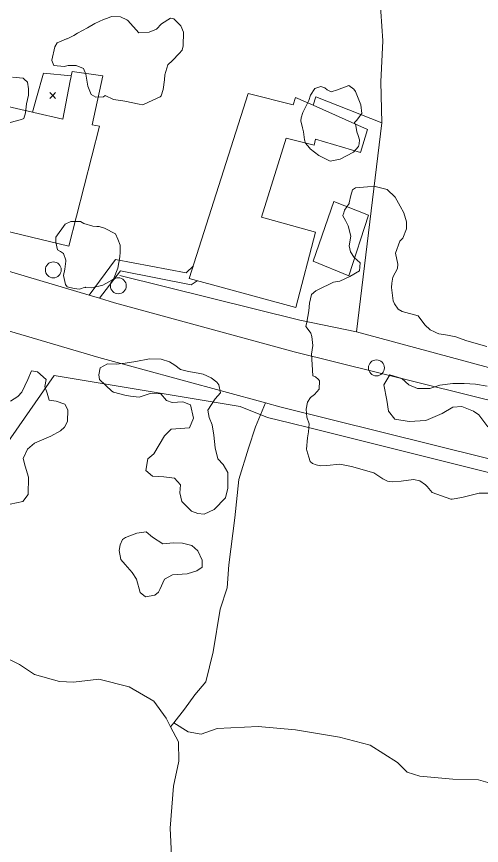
# Model space of a CAD drawing. Header units: metres. Extents: x 4652992 to 4879070, y 2074171 to 2309877.
# Drawn here: x 4654193.7 to 4654238.6, y 2307405.2 to 2307485.3 of the extents above; entities that cross this region are included whole.
import ezdxf

# ---------------------------------------------------------------- set-up
doc = ezdxf.new("R2010")
doc.units = ezdxf.units.M
doc.header["$MEASUREMENT"] = 0
doc.linetypes.add('DGN Style 2', pattern=[66.27138, 39.762828, -26.508552])
doc.linetypes.add('DGN Style 3', pattern=[92.779933, 66.271381, -26.508552])
doc.layers.get('0').update_dxf_attribs({"color": 4, "lineweight": 0})
for name, color, linetype, lineweight in [('Level 18', 5, 'Continuous', 0), ('Level 20', 30, 'DGN Style 3', 0), ('Level 30', 5, 'Continuous', 0), ('Level 31', 38, 'Continuous', 0), ('Level 35', 4, 'Continuous', 0), ('Level 37', 3, 'Continuous', 0), ('Level 40', 1, 'Continuous', 0), ('Level 54', 30, 'DGN Style 2', 0), ('Level 61', 4, 'Continuous', 0), ('Level 63', 3, 'Continuous', 0)]:
    doc.layers.add(name, color=color, linetype=linetype, lineweight=lineweight)

# ---------------------------------------------------------------- blocks, each defined once
blk = doc.blocks.new('POSTE')
at = {"color": 0, "linetype": 'ByBlock', "lineweight": -2}
blk.add_circle((0, 0), 0.77, dxfattribs=at)
blk = doc.blocks.new('COTA')
at = {"color": 0, "linetype": 'ByBlock', "lineweight": -2, "ltscale": 10}
for p, q in [((0, 0), (-1.419522, -1.408457)), ((-1.408457, 1.419522), (0, 0)), ((1.419522, 1.408457), (0, 0)), ((0, 0), (1.408457, -1.419522))]:
    blk.add_line(p, q, dxfattribs=at)

msp = doc.modelspace()

# ---------------------------------------------------------------- linework, layer by layer
at = {"layer": 'Level 18', "color": 30}
for points in [[(4654093.010002, 2307482.4029, 1386.662421), (4654111.623966, 2307478.120944, 1385.324424), (4654117.175207, 2307476.969456, 1384.978918), (4654130.74058, 2307474.121946, 1383.887484), (4654141.914112, 2307471.374891, 1382.648264), (4654151.422501, 2307468.877817, 1381.628535), (4654161.402451, 2307465.782502, 1380.581571), (4654185.892594, 2307457.022046, 1379.08053), (4654192.170681, 2307455.158924, 1378.934073), (4654201.67179, 2307452.339318, 1378.542454), (4654217.775591, 2307447.957559, 1377.721186), (4654219.147704, 2307447.584214, 1377.632048), (4654243.920342, 2307441.441238, 1375.96313), (4654261.881492, 2307436.439456, 1373.873505), (4654272.898449, 2307433.087543, 1372.188783), (4654277.707191, 2307431.624482, 1371.538324), (4654293.512247, 2307427.33574, 1369.547703), (4654305.229821, 2307424.011532, 1368.578529)], [(4654187.602506, 2307462.251685, 1379.194988), (4654200.724996, 2307458.357377, 1378.697394), (4654201.715694, 2307458.063371, 1378.651395), (4654203.176377, 2307457.62989, 1378.594739), (4654220.531774, 2307452.907579, 1377.737918), (4654245.320252, 2307446.760674, 1375.931919), (4654263.419911, 2307441.720321, 1373.925788), (4654276.727257, 2307437.671557, 1372.042255), (4654279.228178, 2307436.910651, 1371.673183), (4654283.914984, 2307435.638874, 1371.02328), (4654294.983013, 2307432.635536, 1369.547652), (4654308.075758, 2307428.9212, 1368.554637)]]:
    msp.add_polyline3d(points, dxfattribs=at)
at = {"layer": 'Level 20', "linetype": 'Continuous'}
for points in [[(4654208.605468, 2307416.689992, 1382.567458), (4654208.913378, 2307417.080673, 1382.556032), (4654209.940164, 2307418.383471, 1382.517927), (4654210.927204, 2307419.777053, 1382.114912), (4654211.994725, 2307421.047638, 1382.114912), (4654212.715896, 2307423.940184, 1381.980573), (4654213.379975, 2307428.064874, 1381.577558), (4654214.060828, 2307430.094073, 1381.308881), (4654214.217737, 2307432.334193, 1380.905866), (4654214.807727, 2307436.863805, 1380.099835), (4654215.20351, 2307440.560702, 1379.562482), (4654216.114244, 2307443.591021, 1379.025128), (4654216.818475, 2307445.648851, 1378.756451), (4654217.775591, 2307447.957559, 1378.487774)], [(4654208.678013, 2307404.278653, 1383.727), (4654208.544919, 2307406.897737, 1383.324), (4654208.890476, 2307410.951914, 1382.9209), (4654209.40483, 2307413.371432, 1382.6523), (4654209.360634, 2307415.247805, 1382.6523), (4654208.605468, 2307416.689992, 1382.5675), (4654208.164422, 2307417.532282, 1382.5179), (4654206.967791, 2307419.151001, 1382.5179), (4654204.610135, 2307420.555685, 1382.5179), (4654201.668657, 2307421.289196, 1382.9209), (4654199.206769, 2307421.008013, 1382.9209), (4654197.854777, 2307421.079693, 1382.9209), (4654195.44871, 2307421.747077, 1383.0553), (4654194.004464, 2307422.691667, 1383.0553), (4654192.228652, 2307423.573911, 1383.0553), (4654188.084136, 2307424.04665, 1383.0553), (4654184.907698, 2307424.034741, 1382.6523), (4654181.494302, 2307424.704869, 1382.3836), (4654177.715414, 2307424.662122, 1382.1149), (4654173.554292, 2307426.181053, 1381.7122)], [(4654263.373, 2307404.450139, 1376.618434), (4654257.65288, 2307405.984585, 1376.818433), (4654251.381894, 2307407.635082, 1378.018433), (4654245.959248, 2307409.369745, 1379.218434), (4654242.169183, 2307410.476791, 1379.418434), (4654238.331588, 2307411.558444, 1379.618434), (4654235.876592, 2307411.641583, 1380.218434), (4654232.688785, 2307411.932944, 1380.418434), (4654231.469888, 2307412.312504, 1380.418434), (4654230.533566, 2307413.257669, 1380.418434), (4654227.885594, 2307414.903841, 1380.718434), (4654224.933296, 2307415.689495, 1381.118434), (4654220.682553, 2307416.388342, 1381.418434), (4654217.076334, 2307416.714324, 1381.418434), (4654213.099282, 2307416.515142, 1382.018433), (4654211.541128, 2307415.965079, 1382.318433), (4654210.293659, 2307416.188589, 1382.318433), (4654208.913378, 2307417.080673, 1382.556032)]]:
    msp.add_polyline3d(points, dxfattribs=at)
at = {"layer": 'Level 30', "color": 1}
for points in [[(4654202.064611, 2307479.555561, 1379.936255), (4654201.025867, 2307474.812718, 1380.866254), (4654201.722935, 2307474.671111, 1380.936255), (4654198.768439, 2307463.106475, 1380.796255), (4654188.70833, 2307465.509239, 1380.206254), (4654188.951325, 2307466.420247, 1380.206254), (4654191.731185, 2307476.842173, 1380.206254), (4654195.267957, 2307476.030827, 1380.425093), (4654195.377283, 2307476.005747, 1380.431858), (4654198.195806, 2307475.35917, 1380.606255), (4654198.906441, 2307479.062699, 1379.873682), (4654198.988568, 2307479.490713, 1379.789019), (4654199.00201, 2307479.556755, 1379.780557), (4654199.088277, 2307479.980585, 1379.726254), (4654202.064611, 2307479.555561, 1379.936255)], [(4654216.088416, 2307477.849312, 1382.2063), (4654220.437758, 2307476.738859, 1382.2063), (4654220.655069, 2307477.466129, 1381.6063), (4654222.359423, 2307476.70606, 1381.5572), (4654227.607525, 2307474.365632, 1381.4063), (4654226.932796, 2307472.139078, 1381.4063), (4654222.598814, 2307473.441829, 1381.8063), (4654222.477053, 2307472.842712, 1381.8063), (4654219.769601, 2307473.517339, 1382.1063), (4654217.375536, 2307465.893292, 1382.1063), (4654222.592312, 2307464.449881, 1382.1063), (4654222.596827, 2307464.449313, 1382.104), (4654220.694277, 2307457.175592, 1382.662), (4654210.405291, 2307459.96436, 1382.5063), (4654216.088416, 2307477.849312, 1382.2063)]]:
    msp.add_polyline3d(points, dxfattribs=at)
at = {"layer": 'Level 31'}
msp.add_polyline3d([(4654227.707643, 2307466.081338, 1382.101959), (4654225.832704, 2307460.233166, 1382.941959), (4654222.373674, 2307461.64423, 1383.011959), (4654224.36719, 2307467.39781, 1382.101959), (4654227.707643, 2307466.081338, 1382.101959)], dxfattribs=at)
at = {"layer": 'Level 35', "elevation": 1379.406255, "flags": 128}
msp.add_lwpolyline([(4654195.267957, 2307476.030827), (4654195.267965, 2307476.030856), (4654195.652224, 2307477.418697), (4654196.31496, 2307479.812329), (4654199.00201, 2307479.556755)], dxfattribs=at)
at = {"layer": 'Level 37'}
for points in [[(4654281.192579, 2307542.539655, 1366.931763), (4654280.201259, 2307536.159147, 1367.17311), (4654277.600461, 2307519.419431, 1367.8063), (4654276.607496, 2307512.203053, 1368.582785), (4654275.810149, 2307506.408335, 1369.2063), (4654274.659111, 2307495.317312, 1371.0063), (4654275.310672, 2307485.334165, 1371.9063), (4654276.777118, 2307476.19634, 1372.5063), (4654278.663205, 2307452.045734, 1373.8063), (4654279.524152, 2307442.33732, 1373.7063), (4654278.806819, 2307441.258318, 1373.7063), (4654278.061523, 2307440.137257, 1373.7063), (4654269.110408, 2307443.595924, 1375.54994), (4654255.559175, 2307447.001116, 1377.44994), (4654252.558394, 2307447.810726, 1377.879987), (4654226.557239, 2307454.825835, 1381.606255)], [(4654229.011788, 2307475.007776, 1381.106255), (4654228.917477, 2307478.980964, 1379.540048), (4654229.098645, 2307482.928127, 1379.240048), (4654228.799692, 2307487.194016, 1378.340047), (4654228.817725, 2307489.077415, 1378.340047), (4654235.022511, 2307488.659287, 1378.340047), (4654247.245754, 2307487.497642, 1377.040048), (4654253.297532, 2307486.951492, 1375.840047), (4654258.246256, 2307486.526546, 1374.940048), (4654264.58981, 2307486.246085, 1373.640047), (4654268.72464, 2307485.975166, 1372.740048), (4654272.579848, 2307485.624653, 1371.840047), (4654275.310672, 2307485.334165, 1371.906255)], [(4654203.681447, 2307460.279846, 1380.606255), (4654221.074395, 2307455.966359, 1381.606255), (4654226.557239, 2307454.825835, 1381.606255), (4654229.011788, 2307475.007776, 1381.106255), (4654222.628895, 2307477.531326, 1381.106255), (4654222.359423, 2307476.70606, 1381.106255)], [(4654255.435084, 2307400.879004, 1378.992297), (4654259.55949, 2307417.202697, 1378.2063), (4654264.132851, 2307435.092633, 1376.7063), (4654262.068617, 2307435.556796, 1376.7063), (4654222.049255, 2307445.551577, 1379.7063), (4654220.206785, 2307446.006082, 1379.7063), (4654217.95116, 2307446.543178, 1379.7063), (4654215.325277, 2307447.606862, 1382.2063), (4654197.335983, 2307450.609145, 1381.2063), (4654186.090893, 2307434.455738, 1383.2063), (4654177.331181, 2307426.850613, 1383.2063), (4654170.537599, 2307421.236139, 1384.2643), (4654161.657277, 2307414.675553, 1385.6077), (4654152.105741, 2307408.320231, 1386.8168), (4654144.58548, 2307403.299786, 1387.6228), (4654138.030439, 2307398.446272, 1388.2945), (4654128.520756, 2307389.404119, 1389.7514), (4654122.753544, 2307383.905137, 1390.2514), (4654119.43035, 2307380.146846, 1390.8514), (4654117.892451, 2307376.070179, 1391.7514), (4654114.972342, 2307353.247472, 1395.2514), (4654112.900149, 2307345.612649, 1395.5514), (4654107.346047, 2307328.589533, 1397.180517), (4654104.869389, 2307324.341631, 1397.872282)]]:
    msp.add_polyline3d(points, dxfattribs=at)
at = {"layer": 'Level 40', "color": 3, "flags": 128}
for points, elevation in [([(4654204.472528, 2307484.899906), (4654205.532507, 2307483.7071), (4654206.527579, 2307483.764031), (4654207.25421, 2307484.056436), (4654207.708451, 2307484.571173), (4654208.589378, 2307485.123057), (4654208.916382, 2307485.037511), (4654209.577275, 2307484.373255), (4654209.854185, 2307483.750205), (4654209.804528, 2307482.459166), (4654209.714751, 2307482.017858), (4654209.437092, 2307481.699958), (4654208.78522, 2307481.033845), (4654208.318624, 2307480.6187), (4654208.028907, 2307479.655937), (4654208.014542, 2307479.15705), (4654207.87637, 2307478.221712), (4654207.701667, 2307477.619184), (4654207.585802, 2307477.530293), (4654206.052357, 2307476.801286), (4654205.926682, 2307476.74691), (4654205.578406, 2307476.816515), (4654204.166234, 2307477.098747), (4654203.982229, 2307477.135522), (4654203.089216, 2307477.277231), (4654202.273766, 2307477.637015), (4654202.122678, 2307477.533037), (4654201.391621, 2307477.493225), (4654200.936847, 2307477.729641), (4654200.597627, 2307478.55883), (4654200.424092, 2307479.716737), (4654200.179291, 2307480.262493), (4654199.468192, 2307480.534776), (4654198.710456, 2307480.53638), (4654198.323522, 2307480.456419), (4654197.327935, 2307480.545954), (4654197.125065, 2307481.03305), (4654197.115191, 2307481.070267), (4654197.42693, 2307482.33987), (4654197.640193, 2307482.734935), (4654198.539008, 2307483.103527), (4654198.597349, 2307483.119465), (4654199.245428, 2307483.442649), (4654199.613241, 2307483.663217), (4654200.55655, 2307484.189621), (4654201.264944, 2307484.594153), (4654202.123622, 2307484.986282), (4654202.499385, 2307485.1272), (4654202.875631, 2307485.265149), (4654203.774242, 2307485.259128), (4654204.376186, 2307484.962848), (4654204.472528, 2307484.899906)], 1382.032252), ([(4654202.044969, 2307459.319242), (4654200.990835, 2307459.068853), (4654200.393479, 2307459.115281), (4654200.346753, 2307459.124621), (4654199.799816, 2307458.942035), (4654199.289522, 2307459.006337), (4654198.610174, 2307459.179834), (4654198.461372, 2307459.404518), (4654198.250162, 2307460.273485), (4654198.375607, 2307460.894266), (4654198.482837, 2307461.638923), (4654198.488893, 2307461.741084), (4654198.256972, 2307462.398132), (4654197.959089, 2307462.593876), (4654197.669225, 2307462.758456), (4654197.500592, 2307463.497887), (4654197.528307, 2307463.958892), (4654198.402805, 2307465.228558), (4654198.951655, 2307465.477864), (4654199.894577, 2307465.49062), (4654200.213649, 2307465.294912), (4654201.086246, 2307465.03353), (4654201.459685, 2307465.011079), (4654201.685344, 2307464.986749), (4654202.229021, 2307464.830018), (4654203.293382, 2307464.300498), (4654203.492045, 2307463.788862), (4654203.72342, 2307463.192981), (4654203.715563, 2307462.522539), (4654203.70612, 2307462.078076), (4654203.486873, 2307460.965112), (4654203.073922, 2307459.924289), (4654202.93013, 2307459.824061), (4654202.044969, 2307459.319242)], 1383.032252), ([(4654208.50395, 2307451.940308), (4654209.011507, 2307451.623919), (4654209.572075, 2307451.201242), (4654210.315535, 2307451.013252), (4654211.263913, 2307450.82336), (4654211.738977, 2307450.728391), (4654212.508483, 2307450.372227), (4654213.051404, 2307449.982357), (4654213.252559, 2307449.699703), (4654213.43029, 2307448.946876), (4654212.91235, 2307448.357848), (4654212.203605, 2307447.259181), (4654212.338203, 2307446.564986), (4654212.608054, 2307445.852668), (4654212.792206, 2307444.846409), (4654212.914564, 2307443.63892), (4654213.177989, 2307442.554898), (4654213.6725, 2307442.008425), (4654214.14356, 2307441.229171), (4654214.127212, 2307439.738759), (4654213.914986, 2307438.798846), (4654212.811572, 2307437.666967), (4654211.82841, 2307437.217074), (4654211.23972, 2307437.275053), (4654210.610081, 2307437.52164), (4654209.686159, 2307438.441582), (4654209.477947, 2307439.279787), (4654209.556229, 2307440.064232), (4654208.992825, 2307440.690048), (4654207.958349, 2307440.831061), (4654206.840521, 2307440.901401), (4654206.203469, 2307441.446739), (4654206.405702, 2307442.578675), (4654206.982347, 2307443.039909), (4654208.014538, 2307444.786558), (4654208.670637, 2307445.438229), (4654209.963334, 2307445.521356), (4654210.434715, 2307445.556516), (4654210.800557, 2307446.497036), (4654210.519107, 2307447.786581), (4654209.776752, 2307448.072771), (4654208.746599, 2307447.989539), (4654208.209544, 2307448.18143), (4654207.654943, 2307448.82869), (4654206.61392, 2307448.881926), (4654205.566539, 2307448.521304), (4654204.726255, 2307448.609073), (4654204.168253, 2307448.719696), (4654203.092394, 2307448.99447), (4654202.936392, 2307449.103239), (4654201.733715, 2307450.221257), (4654201.670013, 2307450.680026), (4654201.783764, 2307451.345489), (4654202.513836, 2307451.730333), (4654203.343051, 2307451.69043), (4654204.21512, 2307451.80949), (4654205.247084, 2307451.951542), (4654206.55933, 2307452.222424), (4654207.684966, 2307452.190261), (4654208.50395, 2307451.940308)], 1384.532252), ([(4654206.836343, 2307435.008938), (4654207.861663, 2307434.367296), (4654208.858157, 2307434.442904), (4654209.751734, 2307434.407456), (4654210.667498, 2307434.18904), (4654211.239417, 2307433.691967), (4654211.646078, 2307432.777812), (4654211.63476, 2307432.119844), (4654211.140662, 2307431.740835), (4654210.187685, 2307431.466779), (4654208.783705, 2307431.370728), (4654208.012564, 2307430.934469), (4654207.55894, 2307429.948435), (4654207.419566, 2307429.702196), (4654207.088284, 2307429.388236), (4654206.164043, 2307429.230415), (4654205.655712, 2307429.671952), (4654205.316622, 2307430.934322), (4654204.881596, 2307431.603421), (4654204.207591, 2307432.357029), (4654203.79973, 2307432.850219), (4654203.618199, 2307433.715243), (4654203.726653, 2307434.248458), (4654203.952148, 2307434.771289), (4654204.231611, 2307434.973626), (4654205.344793, 2307435.390406), (4654206.250315, 2307435.52555), (4654206.836343, 2307435.008938)], 1384.532252)]:
    msp.add_lwpolyline(points, dxfattribs=dict(at, elevation=elevation))
at = {"layer": 'Level 40', "color": 3}
for points in [[(4654193.310763, 2307479.432259, 1380.57), (4654194.366089, 2307479.307097, 1381.27), (4654194.454657, 2307479.225076, 1381.3156), (4654194.773782, 2307478.929542, 1381.48), (4654194.86045, 2307478.293322, 1381.48), (4654194.858211, 2307477.709323, 1381.48), (4654194.858079, 2307477.674887, 1381.48), (4654194.690257, 2307476.850692, 1381.48), (4654194.568633, 2307475.964824, 1382.0358), (4654194.426854, 2307475.430712, 1382.0358), (4654194.189046, 2307475.34316, 1382.0358), (4654193.092382, 2307475.03296, 1382.0358)], [(4654226.452091, 2307478.038562, 1383.532252), (4654226.98594, 2307476.745949, 1383.532252), (4654227.08539, 2307475.897236, 1383.532252), (4654226.952258, 2307475.756351, 1383.532252), (4654226.84273, 2307475.630915, 1383.532252), (4654226.577588, 2307475.253956, 1383.532252), (4654226.360721, 2307475.055946, 1383.532252), (4654226.486927, 2307474.76623, 1384.532252), (4654226.601902, 2307474.137995, 1384.532252), (4654226.717043, 2307473.788666, 1384.532252), (4654226.848396, 2307473.356722, 1384.532252), (4654226.808148, 2307472.990669, 1384.532252), (4654226.753992, 2307472.724139, 1384.532252), (4654226.273966, 2307472.187346, 1384.532252), (4654224.968124, 2307471.501745, 1384.532252), (4654224.020848, 2307471.32088, 1384.532252), (4654223.837008, 2307471.408829, 1384.532252), (4654222.936187, 2307471.852103, 1384.532252), (4654222.090001, 2307472.506321, 1384.532252), (4654222.021309, 2307472.600937, 1384.532252), (4654221.620982, 2307473.04711, 1384.532252), (4654221.550557, 2307473.373031, 1384.532252), (4654221.454209, 2307474.127627, 1384.032252), (4654221.329172, 2307474.540647, 1384.032252), (4654221.188743, 2307475.211301, 1384.032252), (4654221.227193, 2307475.48276, 1384.032252), (4654221.386308, 2307475.996377, 1383.532252), (4654221.940585, 2307477.177278, 1383.532252), (4654222.120811, 2307477.664063, 1383.532252), (4654222.548907, 2307478.314926, 1383.532252), (4654223.107139, 2307478.514763, 1383.532252), (4654223.488053, 2307478.375219, 1383.532252), (4654223.73169, 2307478.182382, 1383.532252), (4654224.121062, 2307478.001985, 1383.532252), (4654224.724173, 2307478.195003, 1383.532252), (4654225.827526, 2307478.621352, 1383.532252), (4654226.304784, 2307478.263654, 1383.532252), (4654226.452091, 2307478.038562, 1383.532252)], [(4654239.522587, 2307439.256495, 1385.5323), (4654238.407165, 2307439.244606, 1385.5323), (4654236.752858, 2307438.846665, 1385.5323), (4654235.808848, 2307438.65717, 1385.5323), (4654235.671689, 2307438.661668, 1385.5323), (4654235.225887, 2307438.81871, 1385.5323), (4654233.855892, 2307439.325352, 1384.5323), (4654233.391317, 2307439.877839, 1384.5323), (4654233.22615, 2307440.062239, 1384.5323), (4654232.677883, 2307440.45305, 1384.5323), (4654232.076607, 2307440.569784, 1384.5323), (4654230.872214, 2307440.414219, 1384.5323), (4654230.006637, 2307440.358862, 1384.5323), (4654229.555262, 2307440.42053, 1384.5323), (4654229.09942, 2307440.649437, 1384.5323), (4654228.228979, 2307441.223036, 1384.5323), (4654226.088615, 2307441.830044, 1384.5323), (4654224.954854, 2307442.042112, 1384.5323), (4654223.684174, 2307441.926163, 1385.0323), (4654223.096755, 2307441.888, 1385.0323), (4654222.666394, 2307441.974036, 1385.0323), (4654222.310033, 2307442.109402, 1385.0323), (4654222.095412, 2307442.312617, 1385.0323), (4654221.940003, 2307442.72275, 1385.0323), (4654221.74851, 2307443.358892, 1385.0323), (4654221.730452, 2307443.507723, 1385.0323), (4654221.825016, 2307444.603106, 1385.0323), (4654221.938015, 2307445.171024, 1385.0323), (4654221.980565, 2307445.952817, 1385.0323), (4654221.76548, 2307446.573111, 1385.0323), (4654221.682411, 2307447.364427, 1385.0323), (4654221.821816, 2307448.050505, 1385.0323), (4654222.102421, 2307448.487615, 1385.0323), (4654222.492132, 2307448.789401, 1385.0323), (4654222.96447, 2307449.291088, 1385.0323), (4654222.97147, 2307450.087973, 1385.0323), (4654222.873558, 2307450.235766, 1385.0323), (4654222.603745, 2307450.48203, 1385.0323), (4654222.351604, 2307450.56783, 1385.0323), (4654222.281095, 2307451.688012, 1385.5323), (4654222.209516, 2307452.670632, 1385.5323), (4654222.265386, 2307453.102878, 1385.5323), (4654222.347589, 2307453.507418, 1385.5323), (4654222.230245, 2307454.379824, 1385.5323), (4654222.142841, 2307454.70191, 1385.5323), (4654221.996082, 2307454.923426, 1385.5323), (4654221.668804, 2307455.357591, 1385.5323), (4654221.751178, 2307455.762943, 1385.5323), (4654221.965274, 2307456.863663, 1385.5323), (4654222.025821, 2307457.586257, 1385.5323), (4654222.198916, 2307458.438033, 1385.5323), (4654222.642783, 2307458.782162, 1385.5323), (4654222.833611, 2307458.887647, 1385.5323), (4654224.354376, 2307459.608504, 1385.5323), (4654224.950975, 2307459.713433, 1385.5323), (4654225.918049, 2307460.160777, 1383.0323), (4654226.847207, 2307460.733262, 1383.0323), (4654226.901889, 2307461.476342, 1383.0323), (4654226.351068, 2307462.010136, 1383.0323), (4654225.965476, 2307462.538171, 1383.0323), (4654225.848982, 2307463.1272, 1383.0323), (4654226.009641, 2307464.065793, 1383.0323), (4654225.770592, 2307465.048061, 1383.0323), (4654225.511995, 2307465.569317, 1383.0323), (4654225.243215, 2307466.040428, 1383.0323), (4654225.250149, 2307466.074554, 1383.0323), (4654225.351194, 2307466.315582, 1383.0323), (4654225.405312, 2307466.581934, 1382.5323), (4654225.848449, 2307467.224256, 1382.5323), (4654225.858643, 2307467.274425, 1382.0323), (4654226.001437, 2307467.977241, 1382.0323), (4654226.178838, 2307468.532162, 1382.0323), (4654226.471002, 2307468.728303, 1382.0323), (4654227.60829, 2307468.833548, 1382.0323), (4654228.22065, 2307468.891898, 1382.0323), (4654229.515413, 2307468.558464, 1382.0323), (4654230.284237, 2307467.820785, 1382.0323), (4654230.791094, 2307466.974962, 1382.0323), (4654231.140055, 2307466.323329, 1382.0323), (4654231.405792, 2307465.455042, 1382.0323), (4654231.396487, 2307464.761983, 1382.0323), (4654231.022467, 2307463.861071, 1382.0323), (4654230.749336, 2307463.591801, 1382.0323), (4654230.327112, 2307462.417341, 1382.0323), (4654230.560391, 2307461.35004, 1382.0323), (4654230.51289, 2307460.956234, 1382.0323), (4654230.086831, 2307460.110672, 1382.0323), (4654229.965672, 2307459.514118, 1382.0323), (4654229.932404, 2307459.093572, 1382.0323), (4654230.088535, 2307457.808324, 1382.0323), (4654230.237989, 2307457.517186, 1382.0323), (4654230.579207, 2307457.002273, 1381.5323), (4654230.977985, 2307456.794384, 1381.0323), (4654232.528055, 2307456.369226, 1381.2), (4654233.175898, 2307455.513244, 1381.2), (4654233.693099, 2307455.015619, 1381.2), (4654234.101212, 2307454.821951, 1381.2), (4654234.286901, 2307454.733834, 1381.2), (4654234.513332, 2307454.626382, 1381.2), (4654234.737774, 2307454.596423, 1381.2), (4654234.974497, 2307454.564824, 1381.2), (4654235.361506, 2307454.513165, 1381.2), (4654236.171687, 2307454.351221, 1381.2), (4654237.110949, 2307453.994511, 1381.2), (4654238.118004, 2307453.71164, 1380.85), (4654239.167459, 2307453.424517, 1380.6033)], [(4654193.126069, 2307448.14609, 1383.532252), (4654193.830985, 2307448.596397, 1383.532252), (4654194.21868, 2307449.015842, 1383.532252), (4654194.792013, 2307450.229894, 1383.532252), (4654195.162231, 2307451.059507, 1383.532252), (4654195.74291, 2307450.972221, 1383.532252), (4654196.577923, 2307450.213073, 1383.532252), (4654196.440053, 2307449.535681, 1383.532252), (4654196.683626, 2307448.902325, 1383.532252), (4654196.87278, 2307448.234512, 1384.532252), (4654197.552418, 2307448.121564, 1385.032252), (4654198.367274, 2307447.835927, 1385.032252), (4654198.685118, 2307447.311132, 1385.032252), (4654198.653053, 2307446.176644, 1385.032252), (4654198.336886, 2307445.614009, 1385.032252), (4654197.978366, 2307445.26917, 1385.032252), (4654197.036743, 2307444.765756, 1385.032252), (4654195.449163, 2307444.093104, 1385.032252), (4654194.78425, 2307443.506854, 1385.032252), (4654194.370057, 2307442.59597, 1385.032252), (4654194.549253, 2307441.844542, 1385.032252), (4654194.868042, 2307440.800173, 1385.032252), (4654194.845232, 2307439.118186, 1385.032252), (4654194.318231, 2307438.455796, 1385.032252)], [(4654239.169021, 2307449.584513, 1383.0323), (4654238.063631, 2307449.771197, 1383.0323), (4654236.959684, 2307449.829042, 1383.0323), (4654235.87101, 2307449.836949, 1383.0323), (4654234.604079, 2307449.68069, 1383.0323), (4654233.655846, 2307449.370767, 1383.0323), (4654232.456692, 2307449.371233, 1383.0323), (4654231.602979, 2307449.720251, 1383.0323), (4654230.928382, 2307450.316678, 1383.0323), (4654229.791649, 2307450.675412, 1383.0323), (4654229.216962, 2307449.719438, 1383.0323), (4654229.48538, 2307448.23066, 1383.0323), (4654229.664951, 2307447.177517, 1383.0323), (4654230.25554, 2307446.403852, 1383.0323), (4654231.636475, 2307446.185669, 1383.0323), (4654233.267443, 2307446.267847, 1383.0323), (4654234.840208, 2307446.938157, 1383.0323), (4654235.853678, 2307447.555764, 1383.0323), (4654236.746821, 2307447.611027, 1383.0323), (4654237.852977, 2307447.170136, 1383.0323), (4654238.38798, 2307446.809907, 1383.0323), (4654239.243184, 2307445.646871, 1383.0323)], [(4654194.318231, 2307438.455796, 1385.032252), (4654193.103006, 2307438.179731, 1385.032252)]]:
    msp.add_polyline3d(points, dxfattribs=at)
at = {"layer": 'Level 54', "linetype": 'Continuous'}
for points in [[(4654210.798601, 2307461.202117, 1380.106255), (4654210.117966, 2307460.522769, 1380.106255), (4654203.292441, 2307461.797552, 1379.606255), (4654200.724996, 2307458.357377, 1378.898083)], [(4654201.715694, 2307458.063371, 1378.853553), (4654203.776388, 2307460.710641, 1380.106255), (4654210.593638, 2307459.356112, 1380.106255), (4654211.179591, 2307459.746586, 1380.106255)]]:
    msp.add_polyline3d(points, dxfattribs=at)

# ---------------------------------------------------------------- block references
at = {"layer": 'Level 61', "zscale": 0.1}
for p in [(4654197.270273, 2307460.808619, 1379.106255), (4654203.550431, 2307459.271596, 1378.806255), (4654228.486496, 2307451.348914, 1377.31764)]:
    msp.add_blockref('POSTE', p, dxfattribs=at)
at = {"layer": 'Level 63', "xscale": 0.2, "yscale": 0.2, "zscale": 0.1}
msp.add_blockref('COTA', (4654197.207282, 2307477.647678, 1377.762), dxfattribs=at)

doc.saveas('drawing.dxf')
